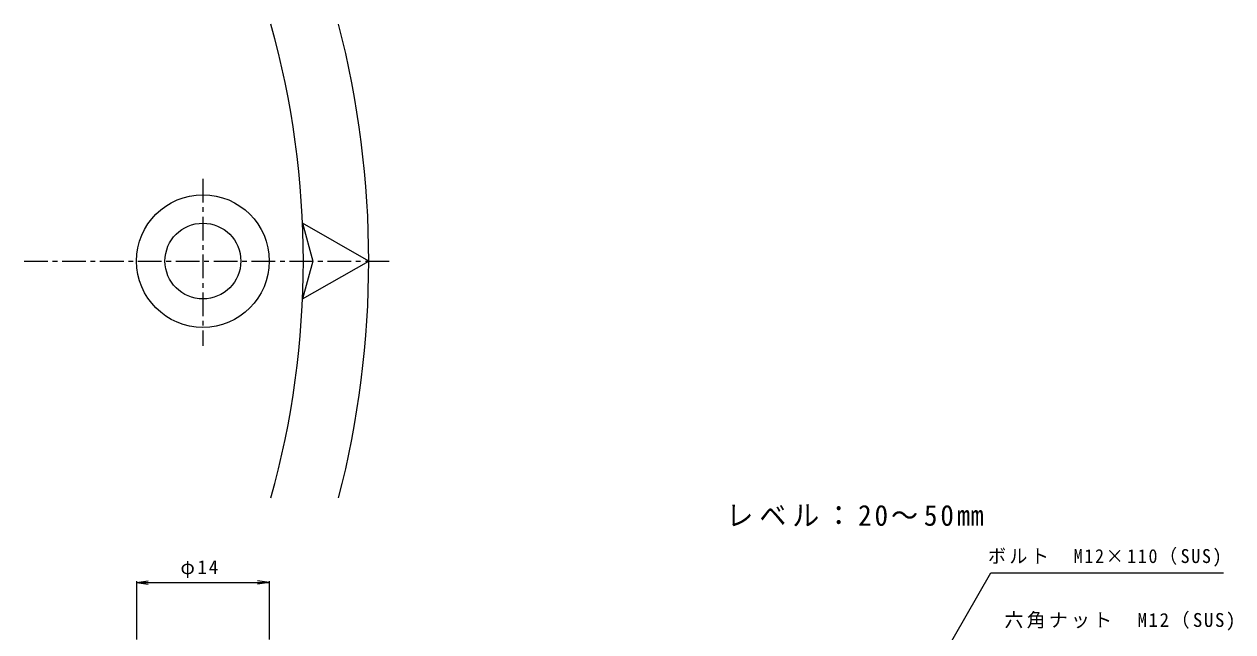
# Model space of a CAD drawing. Units: millimetres, scale not verified, with parts at other scales. Extents: x -453 to 522, y -383 to 370.
# Drawn here: x -118 to 392, y 113 to 370 of the extents above; entities that cross this region are included whole.
import ezdxf

# ---------------------------------------------------------------- set-up
doc = ezdxf.new("R2010")
doc.units = ezdxf.units.MM
doc.header["$LTSCALE"] = 2
doc.linetypes.add('CHAIN1', pattern=[8, 5, -1, 1, -1])
doc.layers.add('4-0', color=7, linetype='Continuous', lineweight=9)
doc.layers.add('5-0', color=7, linetype='Continuous', lineweight=9)
doc.styles.add('ＭＳ ゴシック', font='')
doc.styles.get('ＭＳ ゴシック').set_extended_font_data('MS Gothic')

msp = doc.modelspace()

# ---------------------------------------------------------------- linework, layer by layer
at = {"layer": '4-0', "linetype": 'CHAIN1'}
for p, q in [((-42.835, 304.602), (-42.835, 234.118)), ((-118.269, 269.871), (36.362, 269.871))]:
    msp.add_line(p, q, dxfattribs=at)
at = {"layer": '4-0'}
for p, q in [((-70.835, 134.184), (-65.878, 134.836)), ((-70.835, 134.784), (-70.835, 110.081)), ((-70.835, 134.184), (-14.835, 134.184)), ((-70.835, 134.184), (-65.878, 133.531)), ((-14.835, 134.184), (-19.792, 134.836)), ((-14.835, 134.184), (-19.792, 133.531)), ((-14.835, 134.784), (-14.835, 110.081))]:
    msp.add_line(p, q, dxfattribs=at)
msp.add_lwpolyline([(27.165, 269.871), (-0.779, 285.871), (3.565, 269.871), (-0.779, 253.871)], close=True, dxfattribs=at)
for radius in [28, 16]:
    msp.add_circle((-42.835, 269.871), radius, dxfattribs=at)
for radius, start, end in [(372.4, 344.42328, 15.57672), (400, 345.52249, 14.47751)]:
    msp.add_arc((-372.835, 269.871), radius, start, end, dxfattribs=at)
at = {"layer": '5-0'}
for p, q in [((236.743, 46.438), (289.794, 138.326)), ((289.794, 138.326), (387.946, 138.326))]:
    msp.add_line(p, q, dxfattribs=at)

# ---------------------------------------------------------------- texts
at = {"layer": '4-0', "color": 2, "insert": (-52.295, 136.13), "char_height": 5.865, "attachment_point": 7, "style": 'ＭＳ ゴシック'}
msp.add_mtext('\\T1.19;φ14', dxfattribs=at)
at = {"layer": '5-0', "color": 3, "insert": (178.078, 157.834), "char_height": 8.798, "attachment_point": 7, "style": 'ＭＳ ゴシック'}
msp.add_mtext('\\T1.22;\\W0.95;レベル：20～50㎜', dxfattribs=at)
at = {"layer": '5-0', "color": 2, "char_height": 5.865, "attachment_point": 7, "style": 'ＭＳ ゴシック'}
for s, insert in [('\\T1.19;\\W0.95;ボルト\u3000M12×110（SUS)', (288.516, 140.834)), ('\\T1.17;六角ナット\u3000M12（SUS)', (295.47, 113.86))]:
    msp.add_mtext(s, dxfattribs=dict(at, insert=insert))

doc.saveas('drawing.dxf')
